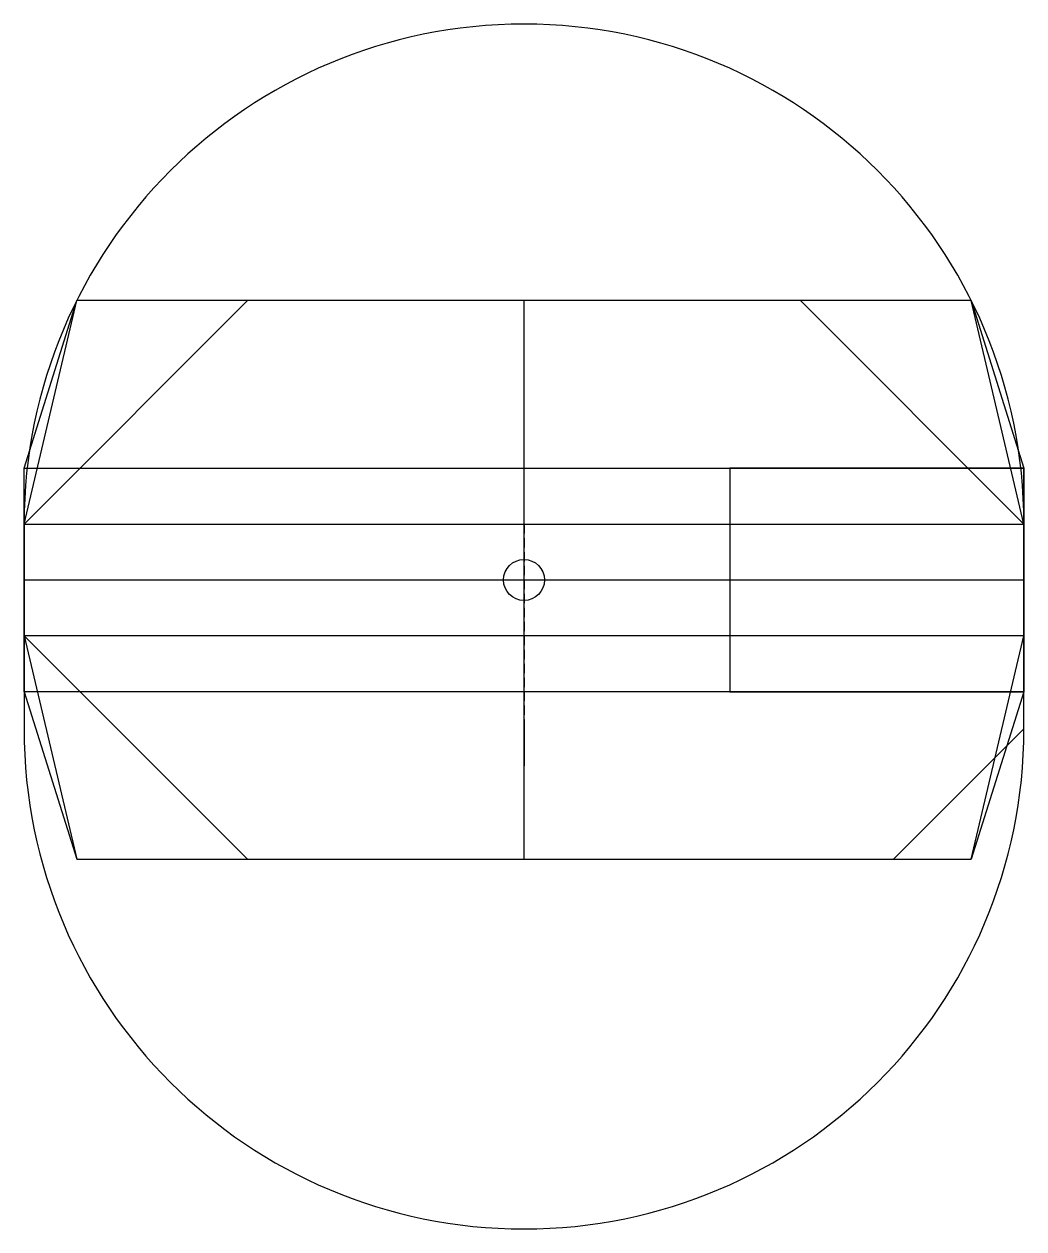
# Model space of a CAD drawing. Header units: millimetres. Extents: x -26.9 to 26.9, y -114.4 to -49.7.
import ezdxf

# ---------------------------------------------------------------- set-up
doc = ezdxf.new("R2010")
doc.units = ezdxf.units.MM
doc.linetypes.add('DASHED', pattern=[0.75, 0.5, -0.25])
doc.layers.get('0').update_dxf_attribs({"linetype": 'CONTINUOUS'})

msp = doc.modelspace()

# ---------------------------------------------------------------- linework, layer by layer
for p, q in [((-26.853, -76.568), (-24.022, -64.568)), ((-26.853, -76.568), (-14.853, -64.568)), ((-26.853, -73.568), (-24.022, -64.568)), ((24.022, -64.568), (-24.022, -64.568)), ((0, -94.568), (0, -64.568)), ((26.853, -76.568), (14.853, -64.568)), ((26.853, -76.568), (24.022, -64.568)), ((24.022, -64.568), (26.853, -73.568)), ((-26.853, -76.568), (26.853, -76.568)), ((-26.853, -79.568), (26.853, -79.568)), ((-26.853, -82.568), (-14.853, -94.568)), ((-26.853, -85.568), (-24.022, -94.568)), ((26.853, -85.568), (24.022, -94.568)), ((0, -87.568), (-0.002, -91.568)), ((26.853, -87.568), (19.853, -94.568))]:
    msp.add_line(p, q)
at = {"linetype": 'DASHED'}
msp.add_line((0, -76.568), (0, -87.568), dxfattribs=at)
msp.add_lwpolyline([(-26.853, -76.568), (-26.853, -87.568, 1), (26.853, -87.568), (26.853, -76.568, 1)], format="xyb", close=True)
for points in [[(26.853, -85.568), (-26.853, -85.568), (-26.853, -73.568), (26.853, -73.568)], [(26.853, -73.568), (11.053, -73.568), (11.053, -85.568), (26.853, -85.568)], [(-26.853, -82.568), (-24.022, -94.568), (24.022, -94.568), (26.853, -82.568)]]:
    msp.add_lwpolyline(points, close=True)
msp.add_circle((0, -79.568), 1.1)
for p in [(-26.853, -73.568), (0, -82.068)]:
    msp.add_point(p)

doc.saveas('drawing.dxf')
